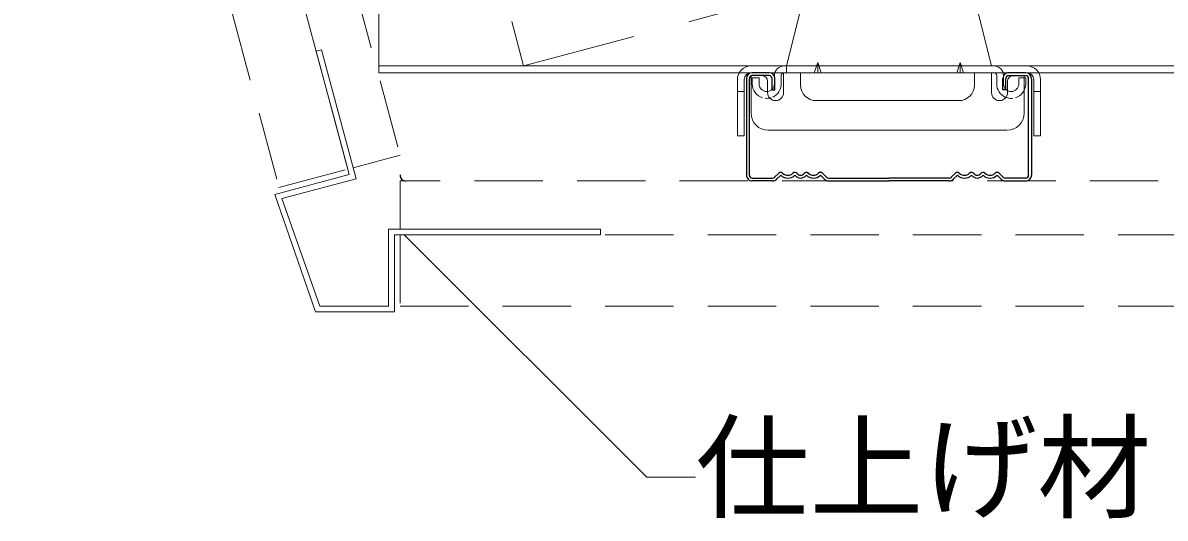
# Model space of a CAD drawing. Units: millimetres on the paper, with parts at other scales. Extents: x -196 to 194, y -140 to 138.
# Drawn here: x 56.53 to 76.57, y -75.5 to -66.8 of the extents above; entities that cross this region are included whole.
import ezdxf
from ezdxf.enums import TextEntityAlignment as Align

# ---------------------------------------------------------------- set-up
doc = ezdxf.new("R2010")
doc.units = ezdxf.units.MM
doc.linetypes.add('DASHED1', pattern=[1.8, 1.2, -0.6])
doc.linetypes.add('DASHED2', pattern=[3, 2, -1])
for name, color, linetype, lineweight in [('4-2_野縁受け', 3, 'Continuous', 18), ('4-3_野縁', 2, 'Continuous', 25), ('4-6_文字', 7, 'Continuous', 18), ('4-A_クリップ', 7, 'Continuous', 18), ('4-B_補強金具・金具・その他', 3, 'DASHED1', 18), ('4-D_パネル', 4, 'DASHED1', 9)]:
    doc.layers.add(name, color=color, linetype=linetype, lineweight=lineweight)
doc.styles.add('ＭＳ ゴシック', font='')
doc.styles.get('ＭＳ ゴシック').set_extended_font_data('MS Gothic')

msp = doc.modelspace()

# ---------------------------------------------------------------- linework, layer by layer
at = {"layer": '4-2_野縁受け'}
for p, q in [((62.771, -63.877), (62.771, -67.677)), ((62.771, -67.557), (63.148, -67.557)), ((62.771, -67.677), (70.146, -67.677)), ((63.148, -67.557), (72.446, -67.557)), ((70.146, -67.677), (76.896, -67.677)), ((72.446, -67.557), (76.896, -67.557))]:
    msp.add_line(p, q, dxfattribs=at)
at = {"layer": '4-2_野縁受け', "linetype": 'DASHED2'}
msp.add_lwpolyline([(64.327, -63.877), (65.313, -67.557), (68.984, -66.574)], dxfattribs=at)
at = {"layer": '4-3_野縁'}
for p, q in [((69.624, -67.727), (69.317, -67.727)), ((69.624, -67.677), (69.324, -67.677)), ((74.125, -67.677), (73.824, -67.677)), ((73.824, -67.727), (74.124, -67.727)), ((69.224, -67.777), (69.224, -69.473)), ((69.274, -69.475), (69.274, -67.777)), ((69.674, -67.977), (69.674, -67.777)), ((69.724, -67.977), (69.724, -67.777)), ((73.724, -67.977), (73.724, -67.777)), ((73.774, -67.977), (73.774, -67.777)), ((74.174, -69.475), (74.174, -67.777)), ((74.224, -67.777), (74.224, -69.473)), ((69.674, -67.977), (69.724, -67.977)), ((73.774, -67.977), (73.724, -67.977)), ((69.324, -69.527), (69.683, -69.527)), ((69.324, -69.527), (69.683, -69.527)), ((69.718, -69.512), (69.789, -69.442)), ((69.789, -69.442), (69.718, -69.512)), ((69.824, -69.477), (69.753, -69.548)), ((69.824, -69.477), (69.753, -69.548)), ((70.524, -69.477), (70.595, -69.548)), ((70.559, -69.442), (70.63, -69.512)), ((70.665, -69.527), (71.724, -69.527)), ((72.783, -69.527), (71.724, -69.527)), ((72.889, -69.442), (72.818, -69.512)), ((72.924, -69.477), (72.853, -69.548)), ((73.624, -69.477), (73.695, -69.548)), ((73.624, -69.477), (73.695, -69.548)), ((73.73, -69.512), (73.66, -69.442)), ((73.66, -69.442), (73.73, -69.512)), ((74.124, -69.527), (73.766, -69.527)), ((74.124, -69.527), (73.766, -69.527)), ((69.683, -69.577), (69.324, -69.577)), ((69.683, -69.577), (69.324, -69.577)), ((70.665, -69.577), (71.724, -69.577)), ((72.783, -69.577), (71.724, -69.577)), ((73.766, -69.577), (74.124, -69.577)), ((73.766, -69.577), (74.124, -69.577))]:
    msp.add_line(p, q, dxfattribs=at)
for centre, radius, start, end in [((69.324, -67.777), 0.1, 90.003, 180.003), ((69.324, -67.777), 0.05, 90.003, 180.003), ((69.624, -67.777), 0.1, 0.003, 90.003), ((69.624, -67.777), 0.05, 0.003, 90.003), ((73.824, -67.777), 0.1, 89.997, 179.997), ((73.824, -67.777), 0.05, 89.997, 179.997), ((74.124, -67.777), 0.1, 359.997, 89.997), ((74.124, -67.777), 0.05, 359.997, 89.997), ((63.245, -69.477), 0.1, 177.476, 270), ((69.324, -69.477), 0.1, 177.476, 270), ((69.324, -69.477), 0.1, 177.476, 270), ((69.324, -69.477), 0.05, 177.476, 270), ((69.324, -69.477), 0.05, 177.476, 270), ((69.683, -69.477), 0.05, 270, 315), ((69.683, -69.477), 0.05, 270, 315), ((69.683, -69.477), 0.1, 270, 315), ((69.683, -69.477), 0.1, 270, 315), ((69.824, -69.477), 0.05, 46.3972, 135), ((69.949, -69.346), 0.181, 226.3972, 313.6028), ((69.949, -69.346), 0.131, 226.3972, 313.6028), ((70.074, -69.477), 0.05, 36.8699, 133.6028), ((70.174, -69.402), 0.125, 216.8699, 323.1301), ((70.174, -69.402), 0.075, 216.8699, 323.1301), ((70.274, -69.477), 0.05, 36.8699, 143.1301), ((70.274, -69.477), 0.05, 46.3972, 143.1301), ((70.399, -69.346), 0.181, 226.3972, 313.6028), ((70.399, -69.346), 0.131, 226.3972, 313.6028), ((70.524, -69.477), 0.05, 45, 133.6028), ((70.665, -69.477), 0.1, 225, 270), ((70.665, -69.477), 0.05, 225, 270), ((72.783, -69.477), 0.05, 270, 315), ((72.783, -69.477), 0.1, 270, 315), ((72.924, -69.477), 0.05, 46.3972, 135), ((73.049, -69.346), 0.181, 226.3972, 313.6028), ((73.049, -69.346), 0.131, 226.3972, 313.6028), ((73.174, -69.477), 0.05, 36.8699, 143.1301), ((73.174, -69.477), 0.05, 36.8699, 133.6028), ((73.274, -69.402), 0.125, 216.8699, 323.1301), ((73.274, -69.402), 0.075, 216.8699, 323.1301), ((73.374, -69.477), 0.05, 46.3972, 143.1301), ((73.499, -69.346), 0.181, 226.3972, 313.6028), ((73.499, -69.346), 0.131, 226.3972, 313.6028), ((73.624, -69.477), 0.05, 45, 133.6028), ((73.766, -69.477), 0.1, 225, 270), ((73.766, -69.477), 0.1, 225, 270), ((73.766, -69.477), 0.05, 225, 270), ((73.766, -69.477), 0.05, 225, 270), ((74.124, -69.477), 0.1, 270, 2.524), ((74.124, -69.477), 0.1, 270, 2.524), ((74.124, -69.477), 0.05, 270, 2.524), ((74.124, -69.477), 0.05, 270, 2.524)]:
    msp.add_arc(centre, radius, start, end, dxfattribs=at)
at = {"layer": '4-6_文字'}
msp.add_lwpolyline([(63.217, -70.524), (67.478, -74.784), (68.328, -74.784)], dxfattribs=at)
at = {"layer": '4-A_クリップ'}
for p, q in [((70.224, -66.357), (69.924, -67.557)), ((73.224, -66.357), (73.524, -67.557)), ((70.474, -67.497), (70.474, -67.677)), ((72.974, -67.497), (72.974, -67.677)), ((69.304, -67.557), (69.924, -67.557)), ((69.304, -67.677), (69.722, -67.677)), ((69.304, -68.387), (69.304, -67.727)), ((69.494, -67.727), (69.304, -67.727)), ((69.714, -67.727), (69.714, -67.872)), ((69.834, -67.727), (69.834, -67.872)), ((69.874, -68.027), (69.874, -67.677)), ((69.884, -67.677), (73.564, -67.677)), ((69.924, -67.557), (69.924, -67.677)), ((70.174, -67.677), (70.174, -67.892)), ((73.224, -67.677), (73.224, -67.892)), ((74.144, -67.557), (73.524, -67.557)), ((73.524, -68.027), (73.524, -67.677)), ((73.614, -67.727), (73.614, -67.872)), ((74.144, -67.677), (73.727, -67.677)), ((73.734, -67.727), (73.734, -67.872)), ((73.904, -67.727), (74.094, -67.727)), ((74.094, -68.387), (74.094, -67.727)), ((69.064, -67.797), (69.064, -68.007)), ((69.184, -67.797), (69.184, -68.007)), ((69.444, -67.767), (69.324, -67.767)), ((69.324, -67.872), (69.324, -67.767)), ((69.444, -67.872), (69.444, -67.767)), ((69.594, -67.827), (69.594, -68.027)), ((73.804, -67.827), (73.804, -68.027)), ((74.004, -67.872), (74.004, -67.767)), ((74.004, -67.767), (74.124, -67.767)), ((74.124, -67.872), (74.124, -67.767)), ((74.264, -67.797), (74.264, -68.007)), ((74.384, -67.797), (74.384, -68.007)), ((69.064, -68.007), (69.184, -68.007)), ((69.064, -68.007), (69.064, -68.787)), ((69.064, -68.007), (69.064, -68.787)), ((69.184, -68.007), (69.184, -68.787)), ((74.384, -68.007), (74.264, -68.007)), ((74.264, -68.007), (74.264, -68.787)), ((74.384, -68.007), (74.384, -68.787)), ((74.384, -68.007), (74.384, -68.787)), ((74.384, -68.007), (74.384, -68.787)), ((70.449, -68.167), (72.949, -68.167)), ((69.604, -68.687), (73.794, -68.687)), ((69.064, -68.787), (69.184, -68.787)), ((74.264, -68.787), (74.384, -68.787))]:
    msp.add_line(p, q, dxfattribs=at)
for points in [[(70.414, -67.677), (70.474, -67.497), (70.534, -67.677)], [(72.914, -67.677), (72.974, -67.497), (73.034, -67.677)], [(69.924, -67.557), (71.724, -67.557), (73.524, -67.557)]]:
    msp.add_lwpolyline(points, dxfattribs=at)
for centre, radius, start, end in [((69.304, -67.797), 0.24, 91.5227, 180), ((69.304, -67.797), 0.12, 90, 180), ((69.304, -67.797), 0.24, 90, 91.5227), ((69.494, -67.827), 0.1, 0, 90), ((69.884, -67.727), 0.17, 90, 180), ((69.884, -67.727), 0.05, 90, 180), ((73.564, -67.727), 0.17, 0, 90), ((73.564, -67.727), 0.05, 0, 90), ((73.904, -67.827), 0.1, 90, 180), ((74.144, -67.797), 0.24, 0, 90), ((74.144, -67.797), 0.24, 89.8371, 90), ((74.144, -67.797), 0.12, 0, 90), ((74.144, -67.797), 0.24, 88.4773, 89.8371), ((69.579, -67.872), 0.255, 180, 253.4435), ((69.579, -67.872), 0.135, 180, 270), ((69.579, -67.872), 0.135, 270, 0), ((69.579, -67.872), 0.255, 294.3248, 0), ((70.449, -67.892), 0.275, 180, 270), ((72.949, -67.892), 0.275, 270, 0), ((73.869, -67.872), 0.255, 180, 245.6752), ((73.869, -67.872), 0.135, 180, 270), ((73.869, -67.872), 0.135, 270, 0), ((73.869, -67.872), 0.255, 286.5565, 0), ((69.579, -67.872), 0.255, 263.3669, 288.2204), ((69.579, -67.872), 0.255, 268.9302, 270), ((69.734, -68.027), 0.14, 180, 0), ((73.664, -68.027), 0.14, 180, 0), ((73.869, -67.872), 0.255, 251.7796, 270), ((73.869, -67.872), 0.255, 270, 276.6331), ((69.604, -68.387), 0.3, 180, 270), ((73.794, -68.387), 0.3, 270, 0)]:
    msp.add_arc(centre, radius, start, end, dxfattribs=at)
at = {"layer": '4-B_補強金具・金具・その他', "linetype": 'Continuous'}
for p, q in [((62.376, -69.538), (61.769, -67.272)), ((60.95, -69.817), (62.254, -69.467)), ((61.072, -69.887), (62.376, -69.538)), ((61.662, -71.877), (60.95, -69.817)), ((62.945, -70.427), (66.662, -70.427)), ((62.945, -70.427), (62.945, -71.777)), ((63.045, -70.527), (66.662, -70.527)), ((63.045, -70.527), (63.045, -71.877)), ((66.662, -70.527), (66.662, -70.427)), ((61.662, -71.877), (63.045, -71.877))]:
    msp.add_line(p, q, dxfattribs=at)
for points in [[(61.769, -67.272), (61.672, -67.298), (62.254, -69.467)], [(61.072, -69.887), (61.739, -71.777), (62.945, -71.777)]]:
    msp.add_lwpolyline(points, dxfattribs=at)
at = {"layer": '4-D_パネル'}
for p, q in [((63.145, -69.577), (63.145, -70.427)), ((89.05, -69.577), (63.145, -69.577)), ((63.145, -70.527), (63.145, -71.777)), ((63.145, -70.527), (89.05, -70.527)), ((63.145, -71.777), (89.05, -71.777))]:
    msp.add_line(p, q, dxfattribs=at)
for points in [[(56.273, -43.477), (63.145, -69.125), (62.324, -69.345)], [(54.148, -44.046), (61.02, -69.694), (62.228, -69.371), (55.355, -43.723)]]:
    msp.add_lwpolyline(points, dxfattribs=at)

# ---------------------------------------------------------------- texts
at = {"layer": '4-6_文字', "style": 'ＭＳ ゴシック'}
msp.add_text('仕上げ材', height=1.466, dxfattribs=at).set_placement((68.328, -75.784), align=Align.BOTTOM_LEFT)

doc.saveas('drawing.dxf')
